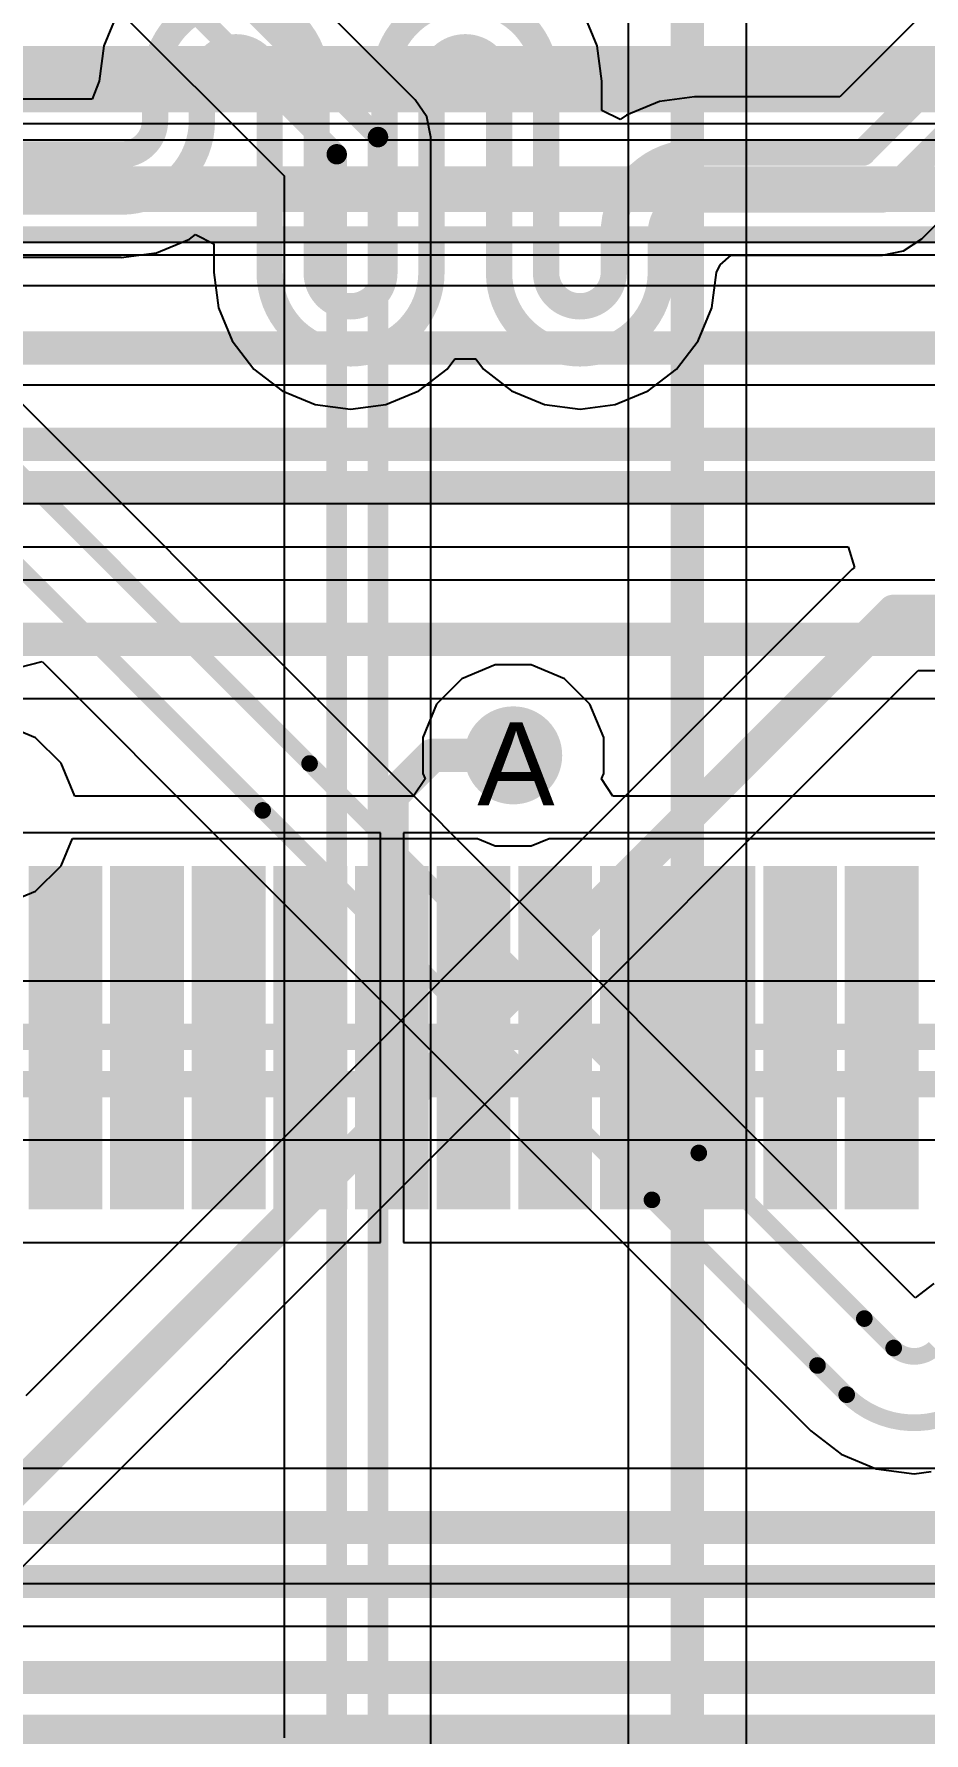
# Model space of a CAD drawing. Header units: inches. Extents: x 0 to 5271, y 0 to 5417.
# Drawn here: x 68.59 to 74.04, y 75.17 to 85.57 of the extents above; entities that cross this region are included whole.
import ezdxf

# ---------------------------------------------------------------- set-up
doc = ezdxf.new("R2010")
doc.units = ezdxf.units.IN
for name, color, linetype in [('Bottom Layer', 5, 'Continuous'), ('Drill Drawing', 1, 'Continuous'), ('L2_GND1', 16, 'Continuous'), ('L3_SIG1', 76, 'Continuous'), ('L4_PWR', 90, 'Continuous'), ('L5_GND2', 156, 'Continuous'), ('L6_SIG2', 130, 'Continuous'), ('L7_GND3', 216, 'Continuous'), ('Top Layer', 1, 'Continuous'), ('Top Paste', 8, 'Continuous'), ('Top Solder', 216, 'Continuous'), ('Via Holes', 16, 'Continuous')]:
    doc.layers.add(name, color=color, linetype=linetype)
doc.styles.add('Arial', font='', dxfattribs={"height": 0.2})
doc.styles.get('Arial').set_extended_font_data('Arial')

# ---------------------------------------------------------------- blocks, each defined once
blk = doc.blocks.new('AS0B826_S78B_7H_23')
at = {"layer": 'Top Layer'}
for points in [[(-5.425, 26.381), (-5.075, 26.381), (-5.075, 24.381), (-5.425, 24.381)], [(-4.925, 26.381), (-4.575, 26.381), (-4.575, 24.381), (-4.925, 24.381)], [(-4.425, 26.381), (-4.075, 26.381), (-4.075, 24.381), (-4.425, 24.381)], [(-3.925, 26.381), (-3.575, 26.381), (-3.575, 24.381), (-3.925, 24.381)], [(-3.425, 26.381), (-3.075, 26.381), (-3.075, 24.381), (-3.425, 24.381)], [(-2.925, 26.381), (-2.575, 26.381), (-2.575, 24.381), (-2.925, 24.381)], [(-2.425, 26.381), (-2.075, 26.381), (-2.075, 24.381), (-2.425, 24.381)], [(-1.925, 26.381), (-1.575, 26.381), (-1.575, 24.381), (-1.925, 24.381)], [(-1.425, 26.381), (-1.075, 26.381), (-1.075, 24.381), (-1.425, 24.381)], [(-0.925, 26.381), (-0.575, 26.381), (-0.575, 24.381), (-0.925, 24.381)], [(-0.425, 26.381), (-0.075, 26.381), (-0.075, 24.381), (-0.425, 24.381)]]:
    blk.add_hatch(color=1, dxfattribs=at).paths.add_polyline_path(points)
at = {"layer": 'Top Paste'}
for points in [[(-5.425, 26.381), (-5.075, 26.381), (-5.075, 24.381), (-5.425, 24.381)], [(-4.925, 26.381), (-4.575, 26.381), (-4.575, 24.381), (-4.925, 24.381)], [(-4.425, 26.381), (-4.075, 26.381), (-4.075, 24.381), (-4.425, 24.381)], [(-3.925, 26.381), (-3.575, 26.381), (-3.575, 24.381), (-3.925, 24.381)], [(-3.425, 26.381), (-3.075, 26.381), (-3.075, 24.381), (-3.425, 24.381)], [(-2.925, 26.381), (-2.575, 26.381), (-2.575, 24.381), (-2.925, 24.381)], [(-2.425, 26.381), (-2.075, 26.381), (-2.075, 24.381), (-2.425, 24.381)], [(-1.925, 26.381), (-1.575, 26.381), (-1.575, 24.381), (-1.925, 24.381)], [(-1.425, 26.381), (-1.075, 26.381), (-1.075, 24.381), (-1.425, 24.381)], [(-0.925, 26.381), (-0.575, 26.381), (-0.575, 24.381), (-0.925, 24.381)], [(-0.425, 26.381), (-0.075, 26.381), (-0.075, 24.381), (-0.425, 24.381)]]:
    blk.add_hatch(color=8, dxfattribs=at).paths.add_polyline_path(points)
at = {"layer": 'Top Solder'}
for points in [[(-5.476, 26.432), (-5.024, 26.432), (-5.024, 24.33), (-5.476, 24.33)], [(-4.976, 26.432), (-4.524, 26.432), (-4.524, 24.33), (-4.976, 24.33)], [(-4.476, 26.432), (-4.024, 26.432), (-4.024, 24.33), (-4.476, 24.33)], [(-3.976, 26.432), (-3.524, 26.432), (-3.524, 24.33), (-3.976, 24.33)], [(-3.476, 26.432), (-3.024, 26.432), (-3.024, 24.33), (-3.476, 24.33)], [(-2.976, 26.432), (-2.524, 26.432), (-2.524, 24.33), (-2.976, 24.33)], [(-2.476, 26.432), (-2.024, 26.432), (-2.024, 24.33), (-2.476, 24.33)], [(-1.976, 26.432), (-1.524, 26.432), (-1.524, 24.33), (-1.976, 24.33)], [(-1.476, 26.432), (-1.024, 26.432), (-1.024, 24.33), (-1.476, 24.33)], [(-0.976, 26.432), (-0.524, 26.432), (-0.524, 24.33), (-0.976, 24.33)], [(-0.476, 26.432), (-0.024, 26.432), (-0.024, 24.33), (-0.476, 24.33)]]:
    blk.add_hatch(color=216, dxfattribs=at).paths.add_polyline_path(points)

msp = doc.modelspace()

# ---------------------------------------------------------------- hatches: boundary and pattern name
at = {"layer": 'Bottom Layer'}
h = msp.add_hatch(color=5, dxfattribs=at)
edge = h.paths.add_edge_path()
edge.add_arc((71.527, 81.154), 0.3, 0, 360)
at = {"layer": 'L2_GND1'}
h = msp.add_hatch(color=16, dxfattribs=at)
edge = h.paths.add_edge_path()
edge.add_arc((71.527, 81.154), 0.3, 0, 360)
at = {"layer": 'L3_SIG1'}
h = msp.add_hatch(color=76, dxfattribs=at)
edge = h.paths.add_edge_path()
edge.add_arc((71.527, 81.154), 0.3, 0, 360)
at = {"layer": 'L4_PWR'}
h = msp.add_hatch(color=90, dxfattribs=at)
edge = h.paths.add_edge_path()
edge.add_arc((71.527, 81.154), 0.3, 0, 360)
at = {"layer": 'L5_GND2'}
h = msp.add_hatch(color=156, dxfattribs=at)
edge = h.paths.add_edge_path()
edge.add_arc((71.527, 81.154), 0.3, 0, 360)
at = {"layer": 'L6_SIG2'}
h = msp.add_hatch(color=130, dxfattribs=at)
edge = h.paths.add_edge_path()
edge.add_arc((71.527, 81.154), 0.3, 0, 360)
at = {"layer": 'L7_GND3'}
h = msp.add_hatch(color=216, dxfattribs=at)
edge = h.paths.add_edge_path()
edge.add_arc((71.527, 81.154), 0.3, 0, 360)
at = {"layer": 'Top Layer'}
h = msp.add_hatch(color=1, dxfattribs=at)
edge = h.paths.add_edge_path()
edge.add_arc((71.527, 81.154), 0.3, 0, 360)
at = {"layer": 'Via Holes'}
h = msp.add_hatch(color=7, dxfattribs=at)
edge = h.paths.add_edge_path()
edge.add_arc((71.527, 81.154), 0.15, 0, 360)

# ---------------------------------------------------------------- linework, layer by layer
at = {"layer": 'Bottom Layer'}
for p, q in [((74.356, 86.014), (73.527, 85.185)), ((69.103, 85.7), (69.02, 85.498)), ((72.041, 85.498), (71.958, 85.7)), ((74.029, 84.316), (75.301, 85.588)), ((69.02, 85.498), (68.991, 85.281)), ((72.07, 85.281), (72.041, 85.498)), ((68.991, 85.281), (68.948, 85.172)), ((68.991, 85.281), (68.991, 85.281)), ((72.069, 85.102), (72.069, 85.281)), ((72.069, 85.281), (72.07, 85.281)), ((68.948, 85.172), (68.196, 85.172)), ((72.183, 85.046), (72.069, 85.102)), ((72.422, 85.157), (72.22, 85.074)), ((72.638, 85.186), (72.422, 85.157)), ((72.638, 85.185), (72.638, 85.186)), ((73.527, 85.185), (72.638, 85.185)), ((72.22, 85.074), (72.183, 85.046)), ((69.342, 84.231), (69.544, 84.314)), ((69.544, 84.314), (69.58, 84.343)), ((69.58, 84.343), (69.694, 84.286)), ((69.694, 84.286), (69.694, 84.11)), ((73.918, 84.242), (74.029, 84.316)), ((68.456, 84.203), (69.125, 84.203)), ((69.125, 84.202), (69.342, 84.231)), ((69.125, 84.203), (69.125, 84.202)), ((72.772, 84.11), (72.795, 84.156)), ((72.795, 84.156), (72.862, 84.216)), ((72.862, 84.216), (73.788, 84.216)), ((73.788, 84.216), (73.918, 84.242)), ((73.788, 84.216), (73.788, 84.216)), ((69.694, 84.11), (69.694, 84.11)), ((69.694, 84.11), (69.722, 83.894)), ((72.744, 83.894), (72.772, 84.11)), ((72.772, 84.11), (72.772, 84.11)), ((69.722, 83.894), (69.806, 83.692)), ((72.66, 83.692), (72.744, 83.894)), ((69.806, 83.692), (69.939, 83.519)), ((72.527, 83.519), (72.66, 83.692)), ((71.122, 83.519), (71.169, 83.581)), ((71.169, 83.581), (71.297, 83.581)), ((71.297, 83.581), (71.344, 83.519)), ((69.939, 83.519), (70.112, 83.386)), ((70.949, 83.386), (71.122, 83.519)), ((71.344, 83.519), (71.517, 83.386)), ((72.354, 83.386), (72.527, 83.519)), ((70.112, 83.386), (70.314, 83.302)), ((70.747, 83.302), (70.949, 83.386)), ((71.517, 83.386), (71.719, 83.302)), ((72.152, 83.302), (72.354, 83.386)), ((70.314, 83.302), (70.53, 83.274)), ((70.53, 83.274), (70.747, 83.302)), ((70.53, 83.274), (70.53, 83.274)), ((70.53, 83.274), (70.53, 83.274)), ((70.53, 83.274), (70.53, 83.274)), ((71.719, 83.302), (71.936, 83.274)), ((71.936, 83.274), (72.152, 83.302)), ((71.936, 83.274), (71.936, 83.274)), ((71.936, 83.274), (71.936, 83.274)), ((71.936, 83.274), (71.936, 83.274)), ((74.569, 82.227), (68.391, 82.227)), ((68.391, 81.502), (74.419, 81.502)), ((75.859, 79.771), (68.048, 79.771)), ((68.309, 78.801), (76.119, 78.801)), ((81.084, 76.789), (63.041, 76.789))]:
    msp.add_line(p, q, dxfattribs=at)
for points in [[(73.668, 84.844, 0.161, 0.161, 0), (74.697, 85.873, 0.161, 0.161, 0)], [(69.333, 85.281, 0.161, 0.161, -0.414214), (69.828, 85.777, 0.161, 0.161, 0)], [(69.828, 85.777, 0.161, 0.161, -0.414214), (70.323, 85.281, 0.161, 0.161, 0)], [(70.738, 85.281, 0.161, 0.161, -0.414214), (71.233, 85.777, 0.161, 0.161, 0)], [(71.233, 85.777, 0.161, 0.161, -0.414214), (71.728, 85.281, 0.161, 0.161, 0)], [(73.788, 84.557, 0.161, 0.161, 0), (75.06, 85.829, 0.161, 0.161, 0)], [(69.62, 85.281, 0.161, 0.161, -0.414214), (69.828, 85.489, 0.161, 0.161, 0)], [(69.828, 85.489, 0.161, 0.161, 0), (69.828, 85.489, 0.161, 0.161, 0)], [(69.828, 85.489, 0.161, 0.161, -0.414214), (70.035, 85.281, 0.161, 0.161, 0)], [(71.026, 85.281, 0.161, 0.161, -0.414214), (71.233, 85.489, 0.161, 0.161, 0)], [(71.233, 85.489, 0.161, 0.161, 0), (71.233, 85.489, 0.161, 0.161, 0)], [(71.233, 85.489, 0.161, 0.161, -0.414214), (71.44, 85.281, 0.161, 0.161, 0)], [(69.333, 85.039, 0.161, 0.161, 0), (69.333, 85.281, 0.161, 0.161, 0)], [(69.62, 85.039, 0.161, 0.161, 0), (69.62, 85.281, 0.161, 0.161, 0)], [(70.035, 84.11, 0.161, 0.161, 0), (70.035, 85.281, 0.161, 0.161, 0)], [(70.323, 84.11, 0.161, 0.161, 0), (70.323, 85.281, 0.161, 0.161, 0)], [(70.738, 84.11, 0.161, 0.161, 0), (70.738, 85.281, 0.161, 0.161, 0)], [(71.026, 84.11, 0.161, 0.161, 0), (71.026, 85.281, 0.161, 0.161, 0)], [(71.44, 84.11, 0.161, 0.161, 0), (71.44, 85.281, 0.161, 0.161, 0)], [(71.728, 84.11, 0.161, 0.161, 0), (71.728, 85.281, 0.161, 0.161, 0)], [(69.333, 85.039, 0.161, 0.161, -0.414214), (69.125, 84.832, 0.161, 0.161, 0)], [(69.62, 85.039, 0.161, 0.161, -0.414214), (69.125, 84.544, 0.161, 0.161, 0)], [(68.196, 84.832, 0.161, 0.161, 0), (69.125, 84.832, 0.161, 0.161, 0)], [(72.143, 84.349, 0.161, 0.161, -0.414214), (72.638, 84.844, 0.161, 0.161, 0)], [(72.638, 84.844, 0.161, 0.161, 0), (72.862, 84.844, 0.161, 0.161, 0)], [(72.862, 84.844, 0.161, 0.161, 0), (73.668, 84.844, 0.161, 0.161, 0)], [(68.315, 84.544, 0.161, 0.161, 0), (69.125, 84.544, 0.161, 0.161, 0)], [(72.431, 84.349, 0.161, 0.161, -0.414214), (72.638, 84.557, 0.161, 0.161, 0)], [(72.638, 84.557, 0.161, 0.161, 0), (72.862, 84.557, 0.161, 0.161, 0)], [(72.862, 84.557, 0.161, 0.161, 0), (73.788, 84.557, 0.161, 0.161, 0)], [(72.862, 84.557, 0.161, 0.161, 0), (72.862, 84.557, 0.161, 0.161, 0)], [(72.143, 84.11, 0.161, 0.161, 0), (72.143, 84.349, 0.161, 0.161, 0)], [(72.431, 84.11, 0.161, 0.161, 0), (72.431, 84.349, 0.161, 0.161, 0)], [(70.53, 83.615, 0.161, 0.161, -0.414214), (70.035, 84.11, 0.161, 0.161, 0)], [(70.53, 83.903, 0.161, 0.161, -0.414214), (70.323, 84.11, 0.161, 0.161, 0)], [(70.738, 84.11, 0.161, 0.161, -0.414214), (70.53, 83.903, 0.161, 0.161, 0)], [(71.026, 84.11, 0.161, 0.161, -0.414214), (70.53, 83.615, 0.161, 0.161, 0)], [(71.936, 83.615, 0.161, 0.161, -0.414214), (71.44, 84.11, 0.161, 0.161, 0)], [(71.936, 83.903, 0.161, 0.161, -0.414214), (71.728, 84.11, 0.161, 0.161, 0)], [(72.143, 84.11, 0.161, 0.161, -0.414214), (71.936, 83.903, 0.161, 0.161, 0)], [(72.431, 84.11, 0.161, 0.161, -0.414214), (71.936, 83.615, 0.161, 0.161, 0)], [(70.53, 83.903, 0.161, 0.161, 0), (70.53, 83.903, 0.161, 0.161, 0)], [(71.936, 83.903, 0.161, 0.161, 0), (71.936, 83.903, 0.161, 0.161, 0)], [(70.53, 83.615, 0.161, 0.161, 0), (70.53, 83.615, 0.161, 0.161, 0)], [(71.936, 83.615, 0.161, 0.161, 0), (71.936, 83.615, 0.161, 0.161, 0)], [(67.97, 81.864, 0.203, 0.203, 0), (74.569, 81.864, 0.203, 0.203, 0)], [(68.048, 79.43, 0.161, 0.161, 0), (76, 79.43, 0.161, 0.161, 0)], [(68.167, 79.142, 0.161, 0.161, 0), (76.119, 79.142, 0.161, 0.161, 0)], [(62.891, 76.427, 0.203, 0.203, 0), (81.234, 76.427, 0.203, 0.203, 0)], [(58.758, 76.097, 0.203, 0.203, 0), (81.371, 76.097, 0.203, 0.203, 0)], [(61.451, 75.509, 0.203, 0.203, 0), (98.155, 75.509, 0.203, 0.203, 0)], [(65.629, 75.179, 0.203, 0.203, 0), (98.827, 75.179, 0.203, 0.203, 0)]]:
    msp.add_lwpolyline(points, format="xyseb", dxfattribs=at)
for points in [[(69.788, 85.489, 0.0804, 0.0804, 1), (69.868, 85.489, 0.0804, 0.0804, 1)], [(69.788, 85.489, 0.0804, 0.0804, 1), (69.868, 85.489, 0.0804, 0.0804, 1)], [(69.788, 85.489, 0.0804, 0.0804, 1), (69.868, 85.489, 0.0804, 0.0804, 1)], [(69.788, 85.489, 0.0804, 0.0804, 1), (69.868, 85.489, 0.0804, 0.0804, 1)], [(71.193, 85.489, 0.0804, 0.0804, 1), (71.273, 85.489, 0.0804, 0.0804, 1)], [(71.193, 85.489, 0.0804, 0.0804, 1), (71.273, 85.489, 0.0804, 0.0804, 1)], [(71.193, 85.489, 0.0804, 0.0804, 1), (71.273, 85.489, 0.0804, 0.0804, 1)], [(71.193, 85.489, 0.0804, 0.0804, 1), (71.273, 85.489, 0.0804, 0.0804, 1)], [(69.293, 85.281, 0.0804, 0.0804, 1), (69.373, 85.281, 0.0804, 0.0804, 1)], [(69.293, 85.281, 0.0804, 0.0804, 1), (69.373, 85.281, 0.0804, 0.0804, 1)], [(69.58, 85.281, 0.0804, 0.0804, 1), (69.661, 85.281, 0.0804, 0.0804, 1)], [(69.58, 85.281, 0.0804, 0.0804, 1), (69.661, 85.281, 0.0804, 0.0804, 1)], [(69.995, 85.281, 0.0804, 0.0804, 1), (70.075, 85.281, 0.0804, 0.0804, 1)], [(69.995, 85.281, 0.0804, 0.0804, 1), (70.075, 85.281, 0.0804, 0.0804, 1)], [(70.283, 85.281, 0.0804, 0.0804, 1), (70.363, 85.281, 0.0804, 0.0804, 1)], [(70.283, 85.281, 0.0804, 0.0804, 1), (70.363, 85.281, 0.0804, 0.0804, 1)], [(70.698, 85.281, 0.0804, 0.0804, 1), (70.778, 85.281, 0.0804, 0.0804, 1)], [(70.698, 85.281, 0.0804, 0.0804, 1), (70.778, 85.281, 0.0804, 0.0804, 1)], [(70.985, 85.281, 0.0804, 0.0804, 1), (71.066, 85.281, 0.0804, 0.0804, 1)], [(70.985, 85.281, 0.0804, 0.0804, 1), (71.066, 85.281, 0.0804, 0.0804, 1)], [(71.4, 85.281, 0.0804, 0.0804, 1), (71.481, 85.281, 0.0804, 0.0804, 1)], [(71.4, 85.281, 0.0804, 0.0804, 1), (71.481, 85.281, 0.0804, 0.0804, 1)], [(71.688, 85.281, 0.0804, 0.0804, 1), (71.768, 85.281, 0.0804, 0.0804, 1)], [(71.688, 85.281, 0.0804, 0.0804, 1), (71.768, 85.281, 0.0804, 0.0804, 1)], [(69.293, 85.039, 0.0804, 0.0804, 1), (69.373, 85.039, 0.0804, 0.0804, 1)], [(69.293, 85.039, 0.0804, 0.0804, 1), (69.373, 85.039, 0.0804, 0.0804, 1)], [(69.58, 85.039, 0.0804, 0.0804, 1), (69.661, 85.039, 0.0804, 0.0804, 1)], [(69.58, 85.039, 0.0804, 0.0804, 1), (69.661, 85.039, 0.0804, 0.0804, 1)], [(69.085, 84.832, 0.0804, 0.0804, 1), (69.166, 84.832, 0.0804, 0.0804, 1)], [(69.085, 84.832, 0.0804, 0.0804, 1), (69.166, 84.832, 0.0804, 0.0804, 1)], [(72.598, 84.844, 0.0804, 0.0804, 1), (72.678, 84.844, 0.0804, 0.0804, 1)], [(72.598, 84.844, 0.0804, 0.0804, 1), (72.678, 84.844, 0.0804, 0.0804, 1)], [(72.822, 84.844, 0.0804, 0.0804, 1), (72.903, 84.844, 0.0804, 0.0804, 1)], [(72.822, 84.844, 0.0804, 0.0804, 1), (72.903, 84.844, 0.0804, 0.0804, 1)], [(73.628, 84.844, 0.0804, 0.0804, 1), (73.709, 84.844, 0.0804, 0.0804, 1)], [(73.628, 84.844, 0.0804, 0.0804, 1), (73.709, 84.844, 0.0804, 0.0804, 1)], [(69.085, 84.544, 0.0804, 0.0804, 1), (69.166, 84.544, 0.0804, 0.0804, 1)], [(69.085, 84.544, 0.0804, 0.0804, 1), (69.166, 84.544, 0.0804, 0.0804, 1)], [(72.598, 84.557, 0.0804, 0.0804, 1), (72.678, 84.557, 0.0804, 0.0804, 1)], [(72.598, 84.557, 0.0804, 0.0804, 1), (72.678, 84.557, 0.0804, 0.0804, 1)], [(72.822, 84.557, 0.0804, 0.0804, 1), (72.903, 84.557, 0.0804, 0.0804, 1)], [(72.822, 84.557, 0.0804, 0.0804, 1), (72.903, 84.557, 0.0804, 0.0804, 1)], [(72.822, 84.557, 0.0804, 0.0804, 1), (72.903, 84.557, 0.0804, 0.0804, 1)], [(72.822, 84.557, 0.0804, 0.0804, 1), (72.903, 84.557, 0.0804, 0.0804, 1)], [(73.747, 84.557, 0.0804, 0.0804, 1), (73.828, 84.557, 0.0804, 0.0804, 1)], [(73.747, 84.557, 0.0804, 0.0804, 1), (73.828, 84.557, 0.0804, 0.0804, 1)], [(72.103, 84.349, 0.0804, 0.0804, 1), (72.183, 84.349, 0.0804, 0.0804, 1)], [(72.103, 84.349, 0.0804, 0.0804, 1), (72.183, 84.349, 0.0804, 0.0804, 1)], [(72.391, 84.349, 0.0804, 0.0804, 1), (72.471, 84.349, 0.0804, 0.0804, 1)], [(72.391, 84.349, 0.0804, 0.0804, 1), (72.471, 84.349, 0.0804, 0.0804, 1)], [(69.995, 84.11, 0.0804, 0.0804, 1), (70.075, 84.11, 0.0804, 0.0804, 1)], [(69.995, 84.11, 0.0804, 0.0804, 1), (70.075, 84.11, 0.0804, 0.0804, 1)], [(70.283, 84.11, 0.0804, 0.0804, 1), (70.363, 84.11, 0.0804, 0.0804, 1)], [(70.283, 84.11, 0.0804, 0.0804, 1), (70.363, 84.11, 0.0804, 0.0804, 1)], [(70.698, 84.11, 0.0804, 0.0804, 1), (70.778, 84.11, 0.0804, 0.0804, 1)], [(70.698, 84.11, 0.0804, 0.0804, 1), (70.778, 84.11, 0.0804, 0.0804, 1)], [(70.985, 84.11, 0.0804, 0.0804, 1), (71.066, 84.11, 0.0804, 0.0804, 1)], [(70.985, 84.11, 0.0804, 0.0804, 1), (71.066, 84.11, 0.0804, 0.0804, 1)], [(71.4, 84.11, 0.0804, 0.0804, 1), (71.481, 84.11, 0.0804, 0.0804, 1)], [(71.4, 84.11, 0.0804, 0.0804, 1), (71.481, 84.11, 0.0804, 0.0804, 1)], [(71.688, 84.11, 0.0804, 0.0804, 1), (71.768, 84.11, 0.0804, 0.0804, 1)], [(71.688, 84.11, 0.0804, 0.0804, 1), (71.768, 84.11, 0.0804, 0.0804, 1)], [(72.103, 84.11, 0.0804, 0.0804, 1), (72.183, 84.11, 0.0804, 0.0804, 1)], [(72.103, 84.11, 0.0804, 0.0804, 1), (72.183, 84.11, 0.0804, 0.0804, 1)], [(72.391, 84.11, 0.0804, 0.0804, 1), (72.471, 84.11, 0.0804, 0.0804, 1)], [(72.391, 84.11, 0.0804, 0.0804, 1), (72.471, 84.11, 0.0804, 0.0804, 1)], [(70.49, 83.903, 0.0804, 0.0804, 1), (70.571, 83.903, 0.0804, 0.0804, 1)], [(70.49, 83.903, 0.0804, 0.0804, 1), (70.571, 83.903, 0.0804, 0.0804, 1)], [(70.49, 83.903, 0.0804, 0.0804, 1), (70.571, 83.903, 0.0804, 0.0804, 1)], [(70.49, 83.903, 0.0804, 0.0804, 1), (70.571, 83.903, 0.0804, 0.0804, 1)], [(71.895, 83.903, 0.0804, 0.0804, 1), (71.976, 83.903, 0.0804, 0.0804, 1)], [(71.895, 83.903, 0.0804, 0.0804, 1), (71.976, 83.903, 0.0804, 0.0804, 1)], [(71.895, 83.903, 0.0804, 0.0804, 1), (71.976, 83.903, 0.0804, 0.0804, 1)], [(71.895, 83.903, 0.0804, 0.0804, 1), (71.976, 83.903, 0.0804, 0.0804, 1)], [(70.49, 83.615, 0.0804, 0.0804, 1), (70.571, 83.615, 0.0804, 0.0804, 1)], [(70.49, 83.615, 0.0804, 0.0804, 1), (70.571, 83.615, 0.0804, 0.0804, 1)], [(70.49, 83.615, 0.0804, 0.0804, 1), (70.571, 83.615, 0.0804, 0.0804, 1)], [(70.49, 83.615, 0.0804, 0.0804, 1), (70.571, 83.615, 0.0804, 0.0804, 1)], [(71.895, 83.615, 0.0804, 0.0804, 1), (71.976, 83.615, 0.0804, 0.0804, 1)], [(71.895, 83.615, 0.0804, 0.0804, 1), (71.976, 83.615, 0.0804, 0.0804, 1)], [(71.895, 83.615, 0.0804, 0.0804, 1), (71.976, 83.615, 0.0804, 0.0804, 1)], [(71.895, 83.615, 0.0804, 0.0804, 1), (71.976, 83.615, 0.0804, 0.0804, 1)]]:
    msp.add_lwpolyline(points, format="xyseb", close=True, dxfattribs=at)
at = {"layer": 'L2_GND1'}
for p, q in [((60.803, 84.219), (110.086, 84.219)), ((101.448, 83.421), (66.501, 83.421)), ((66.37, 82.695), (88.497, 82.695))]:
    msp.add_line(p, q, dxfattribs=at)
for points in [[(52.631, 85.192, 0.203, 0.203, 0), (109.99, 85.192, 0.203, 0.203, 0)], [(61.752, 84.582, 0.203, 0.203, 0), (110.236, 84.582, 0.203, 0.203, 0)], [(68.299, 83.058, 0.203, 0.203, 0), (101.448, 83.058, 0.203, 0.203, 0)]]:
    msp.add_lwpolyline(points, format="xyseb", dxfattribs=at)
at = {"layer": 'L3_SIG1'}
for p, q in [((72.956, 74.189), (72.956, 88.332)), ((72.231, 88.182), (72.231, 74.339)), ((70.927, 85.167), (68.977, 87.117)), ((68.173, 86.65), (70.123, 84.701)), ((70.997, 85.063), (70.927, 85.167)), ((71.022, 84.939), (70.997, 85.063)), ((71.022, 74.694), (71.022, 84.939)), ((70.123, 84.701), (70.123, 75.139))]:
    msp.add_line(p, q, dxfattribs=at)
for points in [[(72.593, 74.189, 0.203, 0.203, 0), (72.593, 88.332, 0.203, 0.203, 0)], [(68.654, 86.983, 0.126, 0.126, 0), (70.699, 84.939, 0.126, 0.126, 0)], [(68.402, 86.878, 0.126, 0.126, 0), (70.446, 84.834, 0.126, 0.126, 0)], [(70.699, 74.694, 0.126, 0.126, 0), (70.699, 84.939, 0.126, 0.126, 0)], [(70.446, 74.799, 0.126, 0.126, 0), (70.446, 84.834, 0.126, 0.126, 0)]]:
    msp.add_lwpolyline(points, format="xyseb", dxfattribs=at)
for points in [[(70.667, 84.939, 0.0628, 0.0628, 1), (70.73, 84.939, 0.0628, 0.0628, 1)], [(70.667, 84.939, 0.0628, 0.0628, 1), (70.73, 84.939, 0.0628, 0.0628, 1)], [(70.415, 84.834, 0.0628, 0.0628, 1), (70.477, 84.834, 0.0628, 0.0628, 1)], [(70.415, 84.834, 0.0628, 0.0628, 1), (70.477, 84.834, 0.0628, 0.0628, 1)]]:
    msp.add_lwpolyline(points, format="xyseb", close=True, dxfattribs=at)
at = {"layer": 'L4_PWR'}
for p, q in [((71.417, 81.708), (71.213, 81.623)), ((71.637, 81.708), (71.417, 81.708)), ((71.841, 81.623), (71.637, 81.708)), ((71.213, 81.623), (71.057, 81.468)), ((71.997, 81.468), (71.841, 81.623)), ((71.057, 81.468), (70.973, 81.264)), ((72.081, 81.264), (71.997, 81.468)), ((68.601, 81.261), (68.41, 81.341)), ((68.757, 81.106), (68.601, 81.261)), ((70.973, 81.264), (70.973, 81.044)), ((72.081, 81.044), (72.081, 81.264)), ((68.841, 80.904), (68.757, 81.106)), ((70.973, 81.044), (70.987, 81.01)), ((72.067, 81.01), (72.081, 81.044)), ((70.987, 81.01), (70.917, 80.904)), ((72.138, 80.904), (72.067, 81.01)), ((70.917, 80.904), (68.841, 80.904)), ((75.088, 80.904), (72.138, 80.904)), ((68.757, 80.478), (68.827, 80.645)), ((68.827, 80.645), (71.308, 80.645)), ((71.308, 80.645), (71.417, 80.6)), ((71.637, 80.6), (71.747, 80.645)), ((71.747, 80.645), (75.102, 80.645)), ((71.417, 80.6), (71.637, 80.6)), ((68.601, 80.322), (68.757, 80.478)), ((68.398, 80.238), (68.601, 80.322)), ((82.102, 76.082), (59.312, 76.082)), ((59.312, 75.823), (82.102, 75.823))]:
    msp.add_line(p, q, dxfattribs=at)
at = {"layer": 'L5_GND2'}
for p, q in [((81.98, 84.921), (64.15, 84.921)), ((55.733, 84.03), (82.067, 84.03))]:
    msp.add_line(p, q, dxfattribs=at)
for points in [[(64.423, 84.61, 0.102, 0.102, 0), (82.307, 84.61, 0.102, 0.102, 0)], [(50.354, 84.341, 0.102, 0.102, 0), (82.195, 84.341, 0.102, 0.102, 0)]]:
    msp.add_lwpolyline(points, format="xyseb", dxfattribs=at)
at = {"layer": 'L6_SIG2'}
for p, q in [((68.357, 82.431), (73.579, 82.431)), ((73.579, 82.431), (73.618, 82.304)), ((73.601, 82.292), (68.541, 77.233)), ((73.618, 82.304), (73.601, 82.292)), ((73.601, 82.292), (73.601, 82.292)), ((66.065, 73.731), (74.007, 81.673)), ((74.007, 81.673), (83.367, 81.673))]:
    msp.add_line(p, q, dxfattribs=at)
for points in [[(61.117, 85.395, 0.203, 0.203, 0), (119.837, 85.395, 0.203, 0.203, 0)], [(53.908, 84.633, 0.203, 0.203, 0), (111.666, 84.633, 0.203, 0.203, 0)], [(67.643, 83.648, 0.203, 0.203, 0), (118.139, 83.648, 0.203, 0.203, 0)], [(61.155, 82.793, 0.203, 0.203, 0), (116.278, 82.793, 0.203, 0.203, 0)], [(64.745, 72.923, 0.203, 0.203, 0), (73.857, 82.036, 0.203, 0.203, 0)], [(73.857, 82.036, 0.203, 0.203, 0), (88.684, 82.036, 0.203, 0.203, 0)]]:
    msp.add_lwpolyline(points, format="xyseb", dxfattribs=at)
msp.add_lwpolyline([(73.806, 82.036, 0.102, 0.102, 1), (73.908, 82.036, 0.102, 0.102, 1)], format="xyseb", close=True, dxfattribs=at)
msp.add_lwpolyline([(73.806, 82.036, 0.102, 0.102, 1), (73.908, 82.036, 0.102, 0.102, 1)], format="xyseb", close=True, dxfattribs=at)
at = {"layer": 'L7_GND3'}
for p, q in [((70.5, 81.324), (56.387, 95.436)), ((68.499, 81.692), (68.642, 81.728)), ((68.642, 81.728), (69.773, 80.597)), ((72.883, 78.94), (70.5, 81.324)), ((69.773, 80.597), (72.157, 78.213)), ((73.99, 77.833), (72.883, 78.94)), ((72.157, 78.213), (73.259, 77.11)), ((74.103, 77.92), (73.99, 77.833)), ((73.259, 77.11), (73.348, 77.02)), ((73.348, 77.02), (73.349, 77.018)), ((73.349, 77.018), (73.535, 76.876)), ((73.535, 76.876), (73.751, 76.786)), ((73.751, 76.786), (73.983, 76.756)), ((73.983, 76.756), (74.088, 76.77))]:
    msp.add_line(p, q, dxfattribs=at)
for points in [[(56.167, 95.217, 0.102, 0.102, 0), (70.28, 81.104, 0.102, 0.102, 0)], [(55.999, 94.81, 0.102, 0.102, 0), (69.993, 80.817, 0.102, 0.102, 0)], [(70.28, 81.104, 0.102, 0.102, 0), (72.664, 78.72, 0.102, 0.102, 0)], [(69.993, 80.817, 0.102, 0.102, 0), (72.376, 78.433, 0.102, 0.102, 0)], [(72.664, 78.72, 0.102, 0.102, 0), (73.678, 77.706, 0.102, 0.102, 0)], [(72.376, 78.433, 0.102, 0.102, 0), (73.39, 77.419, 0.102, 0.102, 0)], [(73.678, 77.706, 0.102, 0.102, 0), (73.858, 77.526, 0.102, 0.102, 0)], [(74.109, 77.527, 0.102, 0.102, -0.413243), (73.858, 77.526, 0.102, 0.102, 0)], [(73.39, 77.419, 0.102, 0.102, 0), (73.569, 77.24, 0.102, 0.102, 0)], [(74.396, 77.239, 0.102, 0.102, -0.414822), (73.569, 77.24, 0.102, 0.102, 0)]]:
    msp.add_lwpolyline(points, format="xyseb", dxfattribs=at)
for points in [[(70.254, 81.104, 0.0508, 0.0508, 1), (70.305, 81.104, 0.0508, 0.0508, 1)], [(70.254, 81.104, 0.0508, 0.0508, 1), (70.305, 81.104, 0.0508, 0.0508, 1)], [(69.967, 80.817, 0.0508, 0.0508, 1), (70.018, 80.817, 0.0508, 0.0508, 1)], [(69.967, 80.817, 0.0508, 0.0508, 1), (70.018, 80.817, 0.0508, 0.0508, 1)], [(72.638, 78.72, 0.0508, 0.0508, 1), (72.689, 78.72, 0.0508, 0.0508, 1)], [(72.638, 78.72, 0.0508, 0.0508, 1), (72.689, 78.72, 0.0508, 0.0508, 1)], [(72.351, 78.433, 0.0508, 0.0508, 1), (72.402, 78.433, 0.0508, 0.0508, 1)], [(72.351, 78.433, 0.0508, 0.0508, 1), (72.402, 78.433, 0.0508, 0.0508, 1)], [(73.652, 77.706, 0.0508, 0.0508, 1), (73.703, 77.706, 0.0508, 0.0508, 1)], [(73.652, 77.706, 0.0508, 0.0508, 1), (73.703, 77.706, 0.0508, 0.0508, 1)], [(73.832, 77.526, 0.0508, 0.0508, 1), (73.883, 77.526, 0.0508, 0.0508, 1)], [(73.832, 77.526, 0.0508, 0.0508, 1), (73.883, 77.526, 0.0508, 0.0508, 1)], [(73.365, 77.419, 0.0508, 0.0508, 1), (73.416, 77.419, 0.0508, 0.0508, 1)], [(73.365, 77.419, 0.0508, 0.0508, 1), (73.416, 77.419, 0.0508, 0.0508, 1)], [(73.544, 77.24, 0.0508, 0.0508, 1), (73.595, 77.24, 0.0508, 0.0508, 1)], [(73.544, 77.24, 0.0508, 0.0508, 1), (73.595, 77.24, 0.0508, 0.0508, 1)]]:
    msp.add_lwpolyline(points, format="xyseb", close=True, dxfattribs=at)
at = {"layer": 'Top Layer'}
for p, q in [((80.467, 85.021), (68.42, 85.021)), ((55.382, 84.296), (80.317, 84.296)), ((70.713, 80.68), (68.356, 80.68)), ((70.713, 78.172), (70.713, 80.68)), ((75.086, 80.68), (70.855, 80.68)), ((70.855, 80.68), (70.855, 78.172)), ((68.356, 78.172), (70.713, 78.172)), ((70.855, 78.172), (75.213, 78.172))]:
    msp.add_line(p, q, dxfattribs=at)
for points in [[(54.508, 84.658, 0.203, 0.203, 0), (80.467, 84.658, 0.203, 0.203, 0)], [(70.784, 80.907, 0.203, 0.203, 0), (71.031, 81.154, 0.203, 0.203, 0)], [(71.031, 81.154, 0.203, 0.203, 0), (71.527, 81.154, 0.203, 0.203, 0)], [(70.784, 79.426, 0.203, 0.203, 0), (70.784, 80.907, 0.203, 0.203, 0)]]:
    msp.add_lwpolyline(points, format="xyseb", dxfattribs=at)
for points in [[(70.98, 81.154, 0.102, 0.102, 1), (71.082, 81.154, 0.102, 0.102, 1)], [(70.98, 81.154, 0.102, 0.102, 1), (71.082, 81.154, 0.102, 0.102, 1)], [(71.476, 81.154, 0.102, 0.102, 1), (71.578, 81.154, 0.102, 0.102, 1)], [(70.734, 80.907, 0.102, 0.102, 1), (70.835, 80.907, 0.102, 0.102, 1)], [(70.734, 80.907, 0.102, 0.102, 1), (70.835, 80.907, 0.102, 0.102, 1)], [(70.734, 79.426, 0.102, 0.102, 1), (70.835, 79.426, 0.102, 0.102, 1)]]:
    msp.add_lwpolyline(points, format="xyseb", close=True, dxfattribs=at)

# ---------------------------------------------------------------- block references
msp.add_blockref('AS0B826_S78B_7H_23', (74.034, 54.045))

# ---------------------------------------------------------------- texts
at = {"layer": 'Drill Drawing', "style": 'Arial'}
msp.add_text('A', height=0.508, dxfattribs=at).set_placement((71.307, 80.849))

doc.saveas('drawing.dxf')
